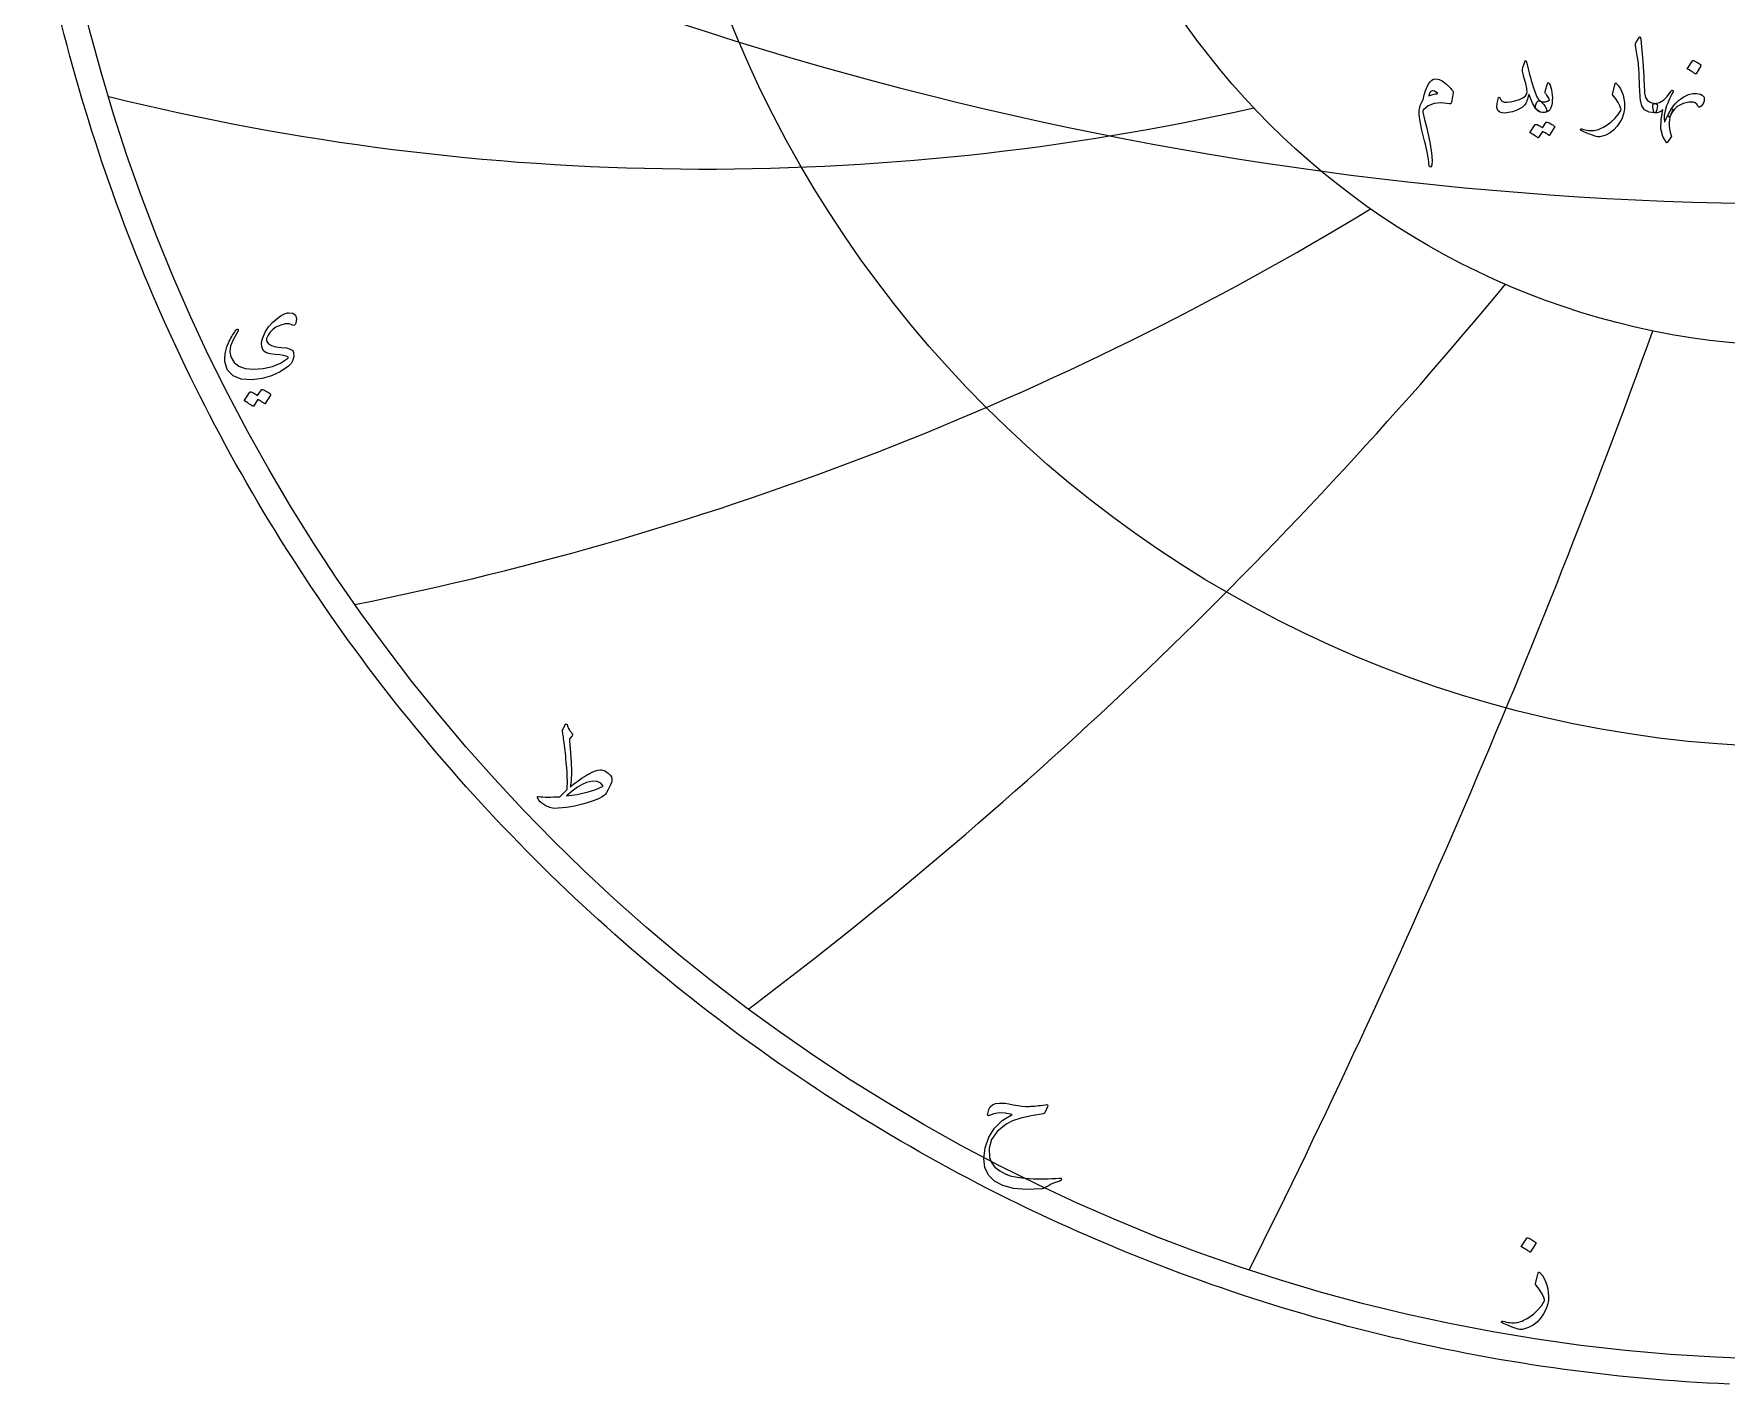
# Model space of a CAD drawing. Header units: millimetres. Extents: x -80 to 80, y -80 to 82.
# Drawn here: x -79.2 to -3.6, y -80.3 to -20 of the extents above; entities that cross this region are included whole.
import ezdxf

# ---------------------------------------------------------------- set-up
doc = ezdxf.new("R2010")
doc.units = ezdxf.units.MM
for name, color, linetype in [('CUT_OUTER', 1, 'Continuous'), ('ENGRAVE', 7, 'Continuous'), ('ENGRAVE_FINE', 8, 'Continuous'), ('TEXT', 5, 'Continuous')]:
    doc.layers.add(name, color=color, linetype=linetype)

msp = doc.modelspace()

# ---------------------------------------------------------------- linework, layer by layer
at = {"layer": 'CUT_OUTER'}
msp.add_lwpolyline([(-3.4509, -80.2959), (-3.9436, -80.2732), (-4.436, -80.2475), (-4.9283, -80.2188), (-5.4205, -80.187), (-5.9124, -80.1522), (-6.4041, -80.1144), (-6.8955, -80.0736), (-7.3867, -80.0298), (-7.8776, -79.983), (-8.3683, -79.9332), (-8.8586, -79.8803), (-9.3485, -79.8244), (-9.8381, -79.7656), (-10.3274, -79.7037), (-10.8163, -79.6388), (-11.3047, -79.571), (-11.7927, -79.5001), (-12.2803, -79.4263), (-12.7674, -79.3494), (-13.2541, -79.2696), (-13.7402, -79.1868), (-14.2258, -79.101), (-14.7109, -79.0122), (-15.1954, -78.9204), (-15.6794, -78.8257), (-16.1628, -78.728), (-16.6455, -78.6274), (-17.1277, -78.5238), (-17.6092, -78.4172), (-18.09, -78.3077), (-18.5701, -78.1952), (-19.0496, -78.0798), (-19.5283, -77.9614), (-20.0063, -77.8401), (-20.4836, -77.7159), (-20.96, -77.5888), (-21.4357, -77.4587), (-21.9106, -77.3257), (-22.3846, -77.1898), (-22.8578, -77.051), (-23.3302, -76.9093), (-23.8016, -76.7647), (-24.2722, -76.6172), (-24.7419, -76.4668), (-25.2106, -76.3136), (-25.6784, -76.1575), (-26.1452, -75.9985), (-26.611, -75.8366), (-27.0758, -75.6719), (-27.5396, -75.5043), (-28.0024, -75.3339), (-28.4641, -75.1607), (-28.9248, -74.9846), (-29.3843, -74.8057), (-29.8428, -74.624), (-30.3001, -74.4395), (-30.7563, -74.2522), (-31.2113, -74.0621), (-31.6651, -73.8692), (-32.1178, -73.6735), (-32.5692, -73.475), (-33.0195, -73.2738), (-33.4684, -73.0698), (-33.9162, -72.8631), (-34.3626, -72.6536), (-34.8078, -72.4414), (-35.2516, -72.2265), (-35.6941, -72.0088), (-36.1353, -71.7884), (-36.5751, -71.5654), (-37.0135, -71.3396), (-37.4505, -71.1111), (-37.8862, -70.88), (-38.3204, -70.6462), (-38.7531, -70.4098), (-39.1844, -70.1706), (-39.6142, -69.9289), (-40.0426, -69.6845), (-40.4694, -69.4375), (-40.8947, -69.1879), (-41.3184, -68.9356), (-41.7406, -68.6808), (-42.1613, -68.4234), (-42.5803, -68.1634), (-42.9978, -67.9009), (-43.4136, -67.6358), (-43.8278, -67.3681), (-44.2403, -67.0979), (-44.6512, -66.8252), (-45.0604, -66.55), (-45.4679, -66.2722), (-45.8736, -65.992), (-46.2777, -65.7093), (-46.68, -65.4241), (-47.0806, -65.1364), (-47.4794, -64.8463), (-47.8764, -64.5538), (-48.2715, -64.2588), (-48.6649, -63.9614), (-49.0565, -63.6616), (-49.4462, -63.3594), (-49.834, -63.0548), (-50.22, -62.7479), (-50.604, -62.4385), (-50.9862, -62.1269), (-51.3664, -61.8128), (-51.7447, -61.4965), (-52.1211, -61.1778), (-52.4955, -60.8569), (-52.8679, -60.5336), (-53.2384, -60.2081), (-53.6068, -59.8803), (-53.9732, -59.5502), (-54.3376, -59.2179), (-54.6999, -58.8834), (-55.0602, -58.5467), (-55.4184, -58.2077), (-55.7745, -57.8666), (-56.1285, -57.5233), (-56.4804, -57.1778), (-56.8302, -56.8302), (-57.1778, -56.4804), (-57.5233, -56.1285), (-57.8666, -55.7745), (-58.2077, -55.4184), (-58.5467, -55.0602), (-58.8834, -54.6999), (-59.2179, -54.3376), (-59.5502, -53.9732), (-59.8803, -53.6068), (-60.2081, -53.2384), (-60.5336, -52.8679), (-60.8569, -52.4955), (-61.1778, -52.1211), (-61.4965, -51.7447), (-61.8128, -51.3664), (-62.1269, -50.9862), (-62.4385, -50.604), (-62.7479, -50.22), (-63.0548, -49.834), (-63.3594, -49.4462), (-63.6616, -49.0565), (-63.9614, -48.6649), (-64.2588, -48.2715), (-64.5538, -47.8764), (-64.8463, -47.4794), (-65.1364, -47.0806), (-65.4241, -46.68), (-65.7093, -46.2777), (-65.992, -45.8736), (-66.2722, -45.4679), (-66.55, -45.0604), (-66.8252, -44.6512), (-67.0979, -44.2403), (-67.3681, -43.8278), (-67.6358, -43.4136), (-67.9009, -42.9978), (-68.1634, -42.5803), (-68.4234, -42.1613), (-68.6808, -41.7406), (-68.9356, -41.3184), (-69.1879, -40.8947), (-69.4375, -40.4694), (-69.6845, -40.0426), (-69.9289, -39.6142), (-70.1706, -39.1844), (-70.4098, -38.7531), (-70.6462, -38.3204), (-70.88, -37.8862), (-71.1111, -37.4505), (-71.3396, -37.0135), (-71.5654, -36.5751), (-71.7884, -36.1353), (-72.0088, -35.6941), (-72.2265, -35.2516), (-72.4414, -34.8078), (-72.6536, -34.3626), (-72.8631, -33.9162), (-73.0698, -33.4684), (-73.2738, -33.0195), (-73.475, -32.5692), (-73.6735, -32.1178), (-73.8692, -31.6651), (-74.0621, -31.2113), (-74.2522, -30.7563), (-74.4395, -30.3001), (-74.624, -29.8428), (-74.8057, -29.3843), (-74.9846, -28.9248), (-75.1607, -28.4641), (-75.3339, -28.0024), (-75.5043, -27.5396), (-75.6719, -27.0758), (-75.8366, -26.611), (-75.9985, -26.1452), (-76.1575, -25.6784), (-76.3136, -25.2106), (-76.4668, -24.7419), (-76.6172, -24.2722), (-76.7647, -23.8016), (-76.9093, -23.3302), (-77.051, -22.8578), (-77.1898, -22.3846), (-77.3257, -21.9106), (-77.4587, -21.4357), (-77.5888, -20.96), (-77.7159, -20.4836), (-77.8401, -20.0063), (-77.9614, -19.5283)], dxfattribs=at)
at = {"layer": 'ENGRAVE'}
for radius in [79.2, 51.8435, 33.9362]:
    msp.add_circle((0, 0), radius, dxfattribs=at)
for centre, radius, start, end in [((-49.2091, 85.2327), 111.238, 256.139401, 282.728406), ((-92.425, 92.425), 140.6148, 281.307632, 301.249386), ((-169.3195, 97.7566), 202.2701, 307.11247, 320.406972), ((-377.0674, 101.0349), 393.7964, 333.417374, 340.064626)]:
    msp.add_arc(centre, radius, start, end, dxfattribs=at)
at = {"layer": 'ENGRAVE_FINE'}
msp.add_arc((0, 133.2267), 160.7923, 240.613342, 299.386658, dxfattribs=at)
at = {"layer": 'TEXT'}
for points in [[(-7.4825, -20.1269), (-7.4734, -20.1128), (-7.4649, -20.1035), (-7.457, -20.0988), (-7.4497, -20.0988), (-7.4386, -20.1049), (-7.4286, -20.1234), (-7.4198, -20.1541), (-7.4122, -20.1972), (-7.3736, -20.547), (-7.342, -20.8705), (-7.3174, -21.1676), (-7.2998, -21.4384), (-7.2885, -21.6699), (-7.2782, -21.8775), (-7.2686, -22.061), (-7.26, -22.2206), (-7.2525, -22.3561), (-7.2465, -22.4677), (-7.242, -22.5552), (-7.2389, -22.6187), (-7.1974, -22.809), (-7.1054, -22.9489), (-6.9632, -23.0385), (-6.7705, -23.0777), (-6.717, -23.0918), (-6.6827, -23.1246), (-6.6678, -23.1761), (-6.6722, -23.2464), (-6.6941, -23.357), (-6.7178, -23.4361), (-6.7433, -23.4835), (-6.7705, -23.4993), (-7.0416, -23.4636), (-7.2413, -23.3564), (-7.3695, -23.1779), (-7.4263, -22.9279), (-7.4352, -22.8083), (-7.4433, -22.6884), (-7.4504, -22.5682), (-7.4567, -22.4478), (-7.4624, -22.327), (-7.4678, -22.206), (-7.473, -22.0846), (-7.4778, -21.963), (-7.4866, -21.731), (-7.4989, -21.5221), (-7.5147, -21.3364), (-7.534, -21.1737), (-7.5568, -21.0176), (-7.5832, -20.8511), (-7.613, -20.6745), (-7.6464, -20.4876), (-7.6508, -20.4539), (-7.6499, -20.4232), (-7.6438, -20.3953), (-7.6324, -20.3705)], [(-12.4989, -21.2791), (-12.472, -21.4019), (-12.4427, -21.5268), (-12.4111, -21.6537), (-12.3771, -21.7826), (-12.3408, -21.9142), (-12.3022, -22.049), (-12.2612, -22.1871), (-12.2179, -22.3283), (-12.1303, -22.5824), (-12.0504, -22.7733), (-11.9781, -22.9009), (-11.9134, -22.9653), (-11.8569, -23.0037), (-11.7998, -23.0578), (-11.7422, -23.1278), (-11.6839, -23.2136), (-11.6289, -23.3198), (-11.6137, -23.3998), (-11.6382, -23.4533), (-11.7027, -23.4806), (-11.9108, -23.4595), (-12.0949, -23.3213), (-12.2551, -23.066), (-12.3912, -22.6937), (-12.3941, -22.6875), (-12.3982, -22.6831), (-12.4035, -22.6805), (-12.4099, -22.6796), (-12.4146, -22.6805), (-12.4193, -22.6831), (-12.424, -22.6875), (-12.4287, -22.6937), (-12.4418, -22.754), (-12.4579, -22.8178), (-12.477, -22.8851), (-12.4989, -22.956), (-12.5229, -23.023), (-12.5481, -23.0789), (-12.5744, -23.1237), (-12.602, -23.1574), (-12.7009, -23.2437), (-12.8244, -23.3201), (-12.9726, -23.3866), (-13.1453, -23.4431), (-13.3209, -23.4849), (-13.4732, -23.5028), (-13.602, -23.4967), (-13.7073, -23.4665), (-13.7975, -23.391), (-13.8385, -23.2581), (-13.8303, -23.0678), (-13.7729, -22.8201), (-13.7674, -22.8119), (-13.76, -22.8061), (-13.751, -22.8026), (-13.7401, -22.8014), (-13.7273, -22.8029), (-13.7167, -22.8072), (-13.7085, -22.8146), (-13.7027, -22.8248), (-13.6804, -22.8766), (-13.6558, -22.9197), (-13.6289, -22.9539), (-13.5996, -22.9794), (-13.5083, -23.0133), (-13.3842, -23.0215), (-13.2273, -23.004), (-13.0376, -22.9606), (-12.8353, -22.8957), (-12.6781, -22.8225), (-12.5659, -22.7411), (-12.4989, -22.6515), (-12.4878, -22.5608), (-12.5059, -22.4056), (-12.5534, -22.186), (-12.6301, -21.9021), (-12.6669, -21.7525), (-12.6886, -21.6316), (-12.695, -21.5394), (-12.6863, -21.4759), (-12.5973, -21.2229), (-12.5876, -21.1963), (-12.5774, -21.1773), (-12.5665, -21.1658), (-12.5551, -21.162), (-12.5411, -21.1694), (-12.527, -21.1913), (-12.513, -21.2279), (-12.4989, -21.2791)], [(-5.0984, -21.1667), (-5.0925, -21.1609), (-5.0843, -21.1574), (-5.0738, -21.1562), (-5.0609, -21.1574), (-4.9699, -21.1942), (-4.8841, -21.2393), (-4.8036, -21.2926), (-4.7284, -21.3541), (-4.721, -21.3634), (-4.7178, -21.3728), (-4.7187, -21.3822), (-4.7237, -21.3915), (-4.9438, -21.7475), (-4.952, -21.756), (-4.9626, -21.7581), (-4.9754, -21.7537), (-4.9907, -21.7428), (-5.0038, -21.7335), (-5.0246, -21.7194), (-5.053, -21.7007), (-5.089, -21.6773), (-5.1332, -21.6492), (-5.1862, -21.6164), (-5.248, -21.5789), (-5.3185, -21.5367), (-5.3279, -21.5297), (-5.3326, -21.5227), (-5.3326, -21.5157), (-5.3279, -21.5086)], [(-17.1266, -22.9091), (-17.1138, -22.8343), (-17.0991, -22.7598), (-17.0822, -22.6856), (-17.0633, -22.6117), (-17.0418, -22.5387), (-17.0171, -22.4671), (-16.9891, -22.397), (-16.958, -22.3283), (-16.8889, -22.2039), (-16.8174, -22.107), (-16.7437, -22.0376), (-16.6676, -21.9958), (-16.5516, -21.9756), (-16.424, -21.9993), (-16.2846, -22.0669), (-16.1336, -22.1784), (-16.092, -22.2142), (-16.0516, -22.251), (-16.0124, -22.2891), (-15.9743, -22.3283), (-15.9372, -22.3687), (-15.9006, -22.4103), (-15.8646, -22.453), (-15.8291, -22.4969), (-15.811, -22.5224), (-15.7987, -22.5473), (-15.7923, -22.5716), (-15.7917, -22.5953), (-15.8075, -22.6909), (-15.8221, -22.7762), (-15.8356, -22.8513), (-15.8479, -22.9161), (-15.8587, -22.9699), (-15.8678, -23.0116), (-15.8751, -23.0413), (-15.8807, -23.059), (-15.8944, -23.0807), (-15.9123, -23.0941), (-15.9342, -23.0994), (-15.9603, -23.0965), (-16.323, -23.0455), (-16.6383, -23.0754), (-16.9061, -23.1861), (-17.1266, -23.3775), (-17.1421, -23.4009), (-17.1512, -23.4243), (-17.1538, -23.4478), (-17.15, -23.4712), (-17.0674, -23.7868), (-16.9884, -24.1152), (-16.9129, -24.4566), (-16.8409, -24.8108), (-16.7595, -25.2874), (-16.7261, -25.6304), (-16.7407, -25.8401), (-16.8034, -25.9162), (-16.8289, -25.9103), (-16.8491, -25.8881), (-16.864, -25.8494), (-16.8736, -25.7944), (-16.8851, -25.6796), (-16.9006, -25.5602), (-16.9202, -25.4361), (-16.9439, -25.3073), (-16.9711, -25.1741), (-17.0013, -25.0368), (-17.0344, -24.8954), (-17.0704, -24.7499), (-17.1907, -24.2619), (-17.2706, -23.8752), (-17.3101, -23.5897), (-17.3092, -23.4056), (-17.2959, -23.32), (-17.2794, -23.2411), (-17.2596, -23.1689), (-17.2366, -23.1035), (-17.2113, -23.0448), (-17.1845, -22.9928), (-17.1563, -22.9476), (-17.1266, -22.9091)], [(-16.883, -22.7358), (-16.8397, -22.7178), (-16.794, -22.7013), (-16.746, -22.6862), (-16.6957, -22.6726), (-16.6433, -22.6604), (-16.5891, -22.6498), (-16.5332, -22.6405), (-16.4755, -22.6328), (-16.5566, -22.571), (-16.6266, -22.5309), (-16.6854, -22.5125), (-16.7331, -22.5157), (-16.7899, -22.5435), (-16.8338, -22.5894), (-16.8649, -22.6536), (-16.883, -22.7358)], [(-11.5528, -22.792), (-11.5803, -22.7461), (-11.6066, -22.7065), (-11.6318, -22.6735), (-11.6558, -22.6468), (-11.6731, -22.624), (-11.6827, -22.5976), (-11.6848, -22.5678), (-11.6792, -22.5344), (-11.5809, -22.1784), (-11.5671, -22.1474), (-11.5493, -22.1386), (-11.5273, -22.1521), (-11.5012, -22.1878), (-11.462, -22.2636), (-11.4286, -22.3553), (-11.4011, -22.4627), (-11.3795, -22.5859), (-11.3669, -22.7042), (-11.3619, -22.8201), (-11.3645, -22.9337), (-11.3748, -23.045), (-11.3915, -23.1418), (-11.4134, -23.2265), (-11.4406, -23.2988), (-11.4731, -23.3588), (-11.5132, -23.4033), (-11.568, -23.4384), (-11.6374, -23.4642), (-11.7214, -23.4806), (-11.8075, -23.4838), (-11.8877, -23.47), (-11.962, -23.4393), (-12.0305, -23.3916), (-12.0835, -23.331), (-12.1113, -23.2616), (-12.114, -23.1834), (-12.0914, -23.0965), (-12.0554, -23.0253), (-12.013, -22.9805), (-11.9641, -22.9621), (-11.9087, -22.97), (-11.7811, -23.0007), (-11.6699, -23.004), (-11.575, -22.9797), (-11.4966, -22.9279), (-11.4948, -22.9141), (-11.5036, -22.8869), (-11.5229, -22.8462), (-11.5528, -22.792)], [(-8.5598, -22.1925), (-8.5571, -22.184), (-8.5539, -22.1773), (-8.5501, -22.1723), (-8.5457, -22.1691), (-8.5325, -22.1679), (-8.5164, -22.1738), (-8.4974, -22.1866), (-8.4755, -22.2065), (-8.39, -22.3081), (-8.3162, -22.4255), (-8.2542, -22.5587), (-8.2038, -22.7077), (-8.1646, -22.8681), (-8.1406, -23.0262), (-8.1318, -23.182), (-8.1382, -23.3354), (-8.1798, -23.5373), (-8.2483, -23.7311), (-8.3437, -23.9167), (-8.4661, -24.0941), (-8.6125, -24.2549), (-8.7799, -24.3857), (-8.9684, -24.4867), (-9.178, -24.5578), (-9.2343, -24.5698), (-9.2905, -24.5731), (-9.3467, -24.5675), (-9.4029, -24.5532), (-9.5324, -24.5079), (-9.6494, -24.4659), (-9.7537, -24.4271), (-9.8455, -24.3916), (-9.9244, -24.3592), (-9.9901, -24.3301), (-10.0427, -24.3042), (-10.082, -24.2815), (-10.0902, -24.2745), (-10.0961, -24.2674), (-10.0996, -24.2604), (-10.1008, -24.2534), (-10.0999, -24.2443), (-10.0973, -24.2358), (-10.0929, -24.2279), (-10.0867, -24.2206), (-10.0788, -24.215), (-10.0692, -24.2124), (-10.0577, -24.2127), (-10.0446, -24.2159), (-9.9643, -24.2374), (-9.8877, -24.2551), (-9.8145, -24.2691), (-9.7448, -24.2792), (-9.678, -24.2854), (-9.6136, -24.2879), (-9.5516, -24.2866), (-9.4919, -24.2815), (-9.4323, -24.272), (-9.3707, -24.2575), (-9.307, -24.238), (-9.2413, -24.2136), (-9.1735, -24.1839), (-9.1037, -24.1486), (-9.0318, -24.1078), (-8.9579, -24.0614), (-8.7503, -23.9121), (-8.5727, -23.7499), (-8.4248, -23.5748), (-8.3068, -23.3869), (-8.2992, -23.3717), (-8.2951, -23.3541), (-8.2946, -23.3342), (-8.2975, -23.3119), (-8.3467, -23.1805), (-8.4239, -23.0344), (-8.5293, -22.8737), (-8.6628, -22.6983), (-8.6687, -22.6872), (-8.6722, -22.6773), (-8.6734, -22.6685), (-8.6722, -22.6609)], [(-6.0211, -23.4618), (-6.0726, -23.5725), (-6.1101, -23.689), (-6.1335, -23.8114), (-6.1429, -23.9396), (-6.1388, -24.0731), (-6.1218, -24.2112), (-6.092, -24.3541), (-6.0492, -24.5016), (-6.044, -24.5212), (-6.0422, -24.5379), (-6.044, -24.5517), (-6.0492, -24.5625), (-6.2178, -24.8014), (-6.2334, -24.8187), (-6.2471, -24.8283), (-6.2591, -24.8304), (-6.2694, -24.8248), (-6.4298, -24.5499), (-6.5082, -24.2124), (-6.5047, -23.8122), (-6.4192, -23.3494), (-6.5009, -23.415), (-6.5867, -23.4618), (-6.6766, -23.4899), (-6.7705, -23.4993), (-6.7907, -23.4931), (-6.8092, -23.4747), (-6.8259, -23.444), (-6.8408, -23.4009), (-6.8493, -23.375), (-6.856, -23.3488), (-6.861, -23.3223), (-6.8642, -23.2955), (-6.8666, -23.2688), (-6.8689, -23.2423), (-6.8712, -23.2161), (-6.8736, -23.1902), (-6.8707, -23.1427), (-6.8525, -23.1082), (-6.8191, -23.0865), (-6.7705, -23.0777), (-6.5794, -23.035), (-6.3993, -22.9302), (-6.2304, -22.7633), (-6.0726, -22.5344), (-6.0513, -22.5054), (-6.0293, -22.4887), (-6.0068, -22.4844), (-5.9836, -22.4923), (-5.9667, -22.5072), (-5.9579, -22.5239), (-5.9573, -22.5423), (-5.9649, -22.5625), (-6.0063, -22.6357), (-6.0463, -22.7101), (-6.0848, -22.7856), (-6.1218, -22.8623), (-6.1574, -22.9402), (-6.1915, -23.0192), (-6.2241, -23.0994), (-6.2553, -23.1808), (-6.3244, -23.4024), (-6.363, -23.5941), (-6.3712, -23.756), (-6.349, -23.888), (-6.3469, -23.8921), (-6.3455, -23.8951), (-6.3446, -23.8968), (-6.3443, -23.8974), (-6.344, -23.8968), (-6.3431, -23.8951), (-6.3417, -23.8921), (-6.3396, -23.888), (-6.3111, -23.8209), (-6.2817, -23.7551), (-6.2514, -23.6909), (-6.2202, -23.6281), (-6.1878, -23.5665), (-6.154, -23.5057), (-6.1187, -23.4459), (-6.082, -23.3869), (-6.0554, -23.3459), (-6.0317, -23.3213), (-6.0109, -23.3131), (-5.993, -23.3213), (-5.9842, -23.3389), (-5.986, -23.3681), (-5.9983, -23.4091), (-6.0211, -23.4618)], [(-4.8408, -23.2089), (-4.9014, -23.114), (-4.9801, -23.0496), (-5.077, -23.0157), (-5.1921, -23.0122), (-5.2574, -23.0205), (-5.322, -23.0315), (-5.3862, -23.0451), (-5.4497, -23.0613), (-5.5126, -23.0808), (-5.575, -23.1041), (-5.6367, -23.1312), (-5.6979, -23.162), (-5.8027, -23.2323), (-5.9017, -23.3307), (-5.9948, -23.4571), (-6.082, -23.6117), (-6.1069, -23.6465), (-6.13, -23.6667), (-6.1514, -23.6723), (-6.171, -23.6632), (-6.1874, -23.6451), (-6.1944, -23.6234), (-6.1921, -23.5982), (-6.1804, -23.5695), (-6.1625, -23.5318), (-6.1464, -23.4981), (-6.1321, -23.4685), (-6.1195, -23.4431), (-6.1084, -23.4214), (-6.0984, -23.4033), (-6.0896, -23.3886), (-6.082, -23.3775), (-6.0132, -23.2739), (-5.9427, -23.1784), (-5.8704, -23.0912), (-5.7963, -23.0122), (-5.7205, -22.941), (-5.6429, -22.8775), (-5.5636, -22.8216), (-5.4825, -22.7733), (-5.2743, -22.6787), (-5.0808, -22.6293), (-4.902, -22.6249), (-4.7377, -22.6656), (-4.6678, -22.701), (-4.6171, -22.7464), (-4.5858, -22.8017), (-4.5738, -22.867), (-4.5808, -22.956), (-4.6066, -23.0403), (-4.6511, -23.1199), (-4.7143, -23.1948), (-4.7556, -23.2273), (-4.7904, -23.2405), (-4.8188, -23.2344), (-4.8408, -23.2089)], [(-11.6371, -23.9162), (-11.6312, -23.9103), (-11.623, -23.9068), (-11.6125, -23.9056), (-11.5996, -23.9068), (-11.5535, -23.9241), (-11.5089, -23.9431), (-11.4657, -23.9639), (-11.424, -23.9864), (-11.3834, -24.011), (-11.3438, -24.0379), (-11.305, -24.0672), (-11.2671, -24.0988), (-11.2597, -24.1085), (-11.2565, -24.1187), (-11.2574, -24.1296), (-11.2624, -24.141), (-11.4872, -24.497), (-11.4933, -24.5016), (-11.5024, -24.5016), (-11.5144, -24.497), (-11.5293, -24.4876), (-11.5396, -24.4789), (-11.5563, -24.4671), (-11.5794, -24.452), (-11.609, -24.4337), (-11.6453, -24.4119), (-11.6886, -24.3863), (-11.739, -24.3569), (-11.7963, -24.3236), (-11.9743, -24.6), (-11.9825, -24.6085), (-11.9931, -24.6105), (-12.0059, -24.6061), (-12.0212, -24.5953), (-12.0343, -24.5859), (-12.0551, -24.5719), (-12.0835, -24.5532), (-12.1195, -24.5297), (-12.1637, -24.5016), (-12.2167, -24.4688), (-12.2785, -24.4314), (-12.349, -24.3892), (-12.3563, -24.3822), (-12.3596, -24.3752), (-12.3587, -24.3681), (-12.3537, -24.3611), (-12.1242, -24.0192), (-12.1183, -24.0133), (-12.1101, -24.0098), (-12.0996, -24.0087), (-12.0867, -24.0098), (-12.0475, -24.0226), (-12.0094, -24.0373), (-11.9726, -24.0542), (-11.9368, -24.0731), (-11.9023, -24.0937), (-11.8689, -24.1158), (-11.8367, -24.1394), (-11.8057, -24.1644)], [(-67.6285, -32.9814), (-67.7902, -32.9274), (-67.9707, -32.9252), (-68.1699, -32.9749), (-68.3879, -33.0764), (-68.5262, -33.1732), (-68.6414, -33.2887), (-68.7336, -33.423), (-68.8026, -33.576), (-68.8094, -33.6066), (-68.8101, -33.6384), (-68.8044, -33.6715), (-68.7926, -33.7059), (-68.7133, -33.8127), (-68.5802, -33.8932), (-68.3935, -33.9476), (-68.1531, -33.9757), (-67.9158, -34.001), (-67.7434, -34.0469), (-67.636, -34.1134), (-67.5935, -34.2005), (-67.5888, -34.3829), (-67.6247, -34.5452), (-67.7012, -34.6876), (-67.8183, -34.81), (-68.1902, -35.0639), (-68.5865, -35.2509), (-69.0071, -35.3712), (-69.4521, -35.4246), (-69.9379, -35.3908), (-70.3014, -35.2447), (-70.5425, -34.9861), (-70.6611, -34.6152), (-70.668, -34.4116), (-70.6387, -34.1905), (-70.5731, -33.9519), (-70.4713, -33.6959), (-70.4358, -33.6247), (-70.3995, -33.556), (-70.3621, -33.4898), (-70.3239, -33.4261), (-70.2844, -33.3646), (-70.2433, -33.3049), (-70.2007, -33.2472), (-70.1565, -33.1913), (-70.1328, -33.1682), (-70.1116, -33.1588), (-70.0928, -33.1632), (-70.0766, -33.1813), (-70.0675, -33.2038), (-70.0653, -33.2263), (-70.07, -33.2487), (-70.0816, -33.2712), (-70.287, -33.6022), (-70.4088, -33.9007), (-70.4469, -34.1668), (-70.4013, -34.4003), (-70.2546, -34.6464), (-70.0391, -34.82), (-69.755, -34.9212), (-69.4021, -34.9499), (-68.95, -34.914), (-68.5428, -34.8213), (-68.1806, -34.6717), (-67.8633, -34.4653), (-67.8443, -34.4478), (-67.8371, -34.4303), (-67.8418, -34.4128), (-67.8583, -34.3954), (-67.9254, -34.3629), (-68.0419, -34.3354), (-68.2077, -34.3129), (-68.4229, -34.2954), (-68.6418, -34.2686), (-68.8088, -34.218), (-68.924, -34.1437), (-68.9874, -34.0456), (-69.0168, -33.9304), (-69.0249, -33.8096), (-69.0118, -33.6831), (-68.9774, -33.551), (-68.866, -33.2915), (-68.7114, -33.0526), (-68.5137, -32.8344), (-68.273, -32.6367), (-68.209, -32.5899), (-68.1468, -32.5493), (-68.0866, -32.5149), (-68.0282, -32.4868), (-67.972, -32.4647), (-67.9183, -32.4481), (-67.867, -32.4372), (-67.8183, -32.4319), (-67.6279, -32.4497), (-67.5111, -32.533), (-67.468, -32.682), (-67.4986, -32.8965), (-67.5217, -32.9543), (-67.551, -32.9877), (-67.5866, -32.9967), (-67.6285, -32.9814)], [(-69.0274, -35.8642), (-69.0212, -35.858), (-69.0124, -35.8542), (-69.0012, -35.853), (-68.9874, -35.8542), (-68.9382, -35.8726), (-68.8906, -35.8929), (-68.8446, -35.9151), (-68.8001, -35.9392), (-68.7568, -35.9654), (-68.7145, -35.9941), (-68.6731, -36.0253), (-68.6327, -36.0591), (-68.6249, -36.0694), (-68.6215, -36.0803), (-68.6224, -36.0918), (-68.6277, -36.104), (-68.8675, -36.4837), (-68.8741, -36.4887), (-68.8838, -36.4887), (-68.8966, -36.4837), (-68.9125, -36.4737), (-68.9234, -36.4645), (-68.9412, -36.4519), (-68.9659, -36.4358), (-68.9974, -36.4163), (-69.0361, -36.393), (-69.0824, -36.3657), (-69.1361, -36.3343), (-69.1973, -36.2989), (-69.3871, -36.5936), (-69.3959, -36.6027), (-69.4071, -36.6049), (-69.4208, -36.6002), (-69.4371, -36.5887), (-69.4511, -36.5787), (-69.4733, -36.5637), (-69.5036, -36.5437), (-69.542, -36.5187), (-69.5892, -36.4887), (-69.6457, -36.4538), (-69.7116, -36.4138), (-69.7868, -36.3688), (-69.7946, -36.3613), (-69.7981, -36.3538), (-69.7971, -36.3463), (-69.7918, -36.3388), (-69.547, -35.9741), (-69.5408, -35.9679), (-69.532, -35.9641), (-69.5208, -35.9629), (-69.507, -35.9641), (-69.4652, -35.9777), (-69.4246, -35.9935), (-69.3852, -36.0114), (-69.3472, -36.0316), (-69.3103, -36.0536), (-69.2747, -36.0772), (-69.2404, -36.1023), (-69.2073, -36.129)], [(-55.5757, -51.08), (-55.5519, -51.0257), (-55.5307, -50.9776), (-55.512, -50.9358), (-55.4957, -50.9002), (-55.4823, -50.8711), (-55.472, -50.849), (-55.4648, -50.8337), (-55.4607, -50.8252), (-55.4523, -50.8143), (-55.442, -50.8065), (-55.4298, -50.8018), (-55.4158, -50.8003), (-55.4042, -50.8021), (-55.3945, -50.8078), (-55.3867, -50.8171), (-55.3808, -50.8302), (-55.3546, -50.8939), (-55.3308, -50.9501), (-55.3096, -50.9989), (-55.2909, -51.0401), (-55.2801, -51.0582), (-55.2678, -51.0775), (-55.2539, -51.0982), (-55.2384, -51.12), (-55.2211, -51.1431), (-55.2016, -51.1675), (-55.1799, -51.1931), (-55.156, -51.2199), (-55.141, -51.2471), (-55.136, -51.2736), (-55.141, -51.2996), (-55.156, -51.3249), (-55.2509, -51.4498), (-55.2637, -51.4701), (-55.2721, -51.491), (-55.2762, -51.5125), (-55.2759, -51.5347), (-55.2272, -52.0846), (-55.1959, -52.5302), (-55.1822, -52.8715), (-55.186, -53.1085), (-55.1911, -53.197), (-55.1966, -53.2777), (-55.2023, -53.3506), (-55.2084, -53.4157), (-55.2148, -53.4733), (-55.2216, -53.5238), (-55.2286, -53.567), (-55.2359, -53.6031), (-55.0865, -53.4888), (-54.948, -53.3858), (-54.8205, -53.2939), (-54.7038, -53.2134), (-54.5984, -53.1438), (-54.5046, -53.0847), (-54.4223, -53.0363), (-54.3516, -52.9986), (-54.2258, -52.9423), (-54.108, -52.8986), (-53.9984, -52.8674), (-53.897, -52.8487), (-53.8432, -52.8471), (-53.787, -52.8574), (-53.7283, -52.8796), (-53.6671, -52.9136), (-53.546, -52.9995), (-53.4573, -53.0822), (-53.4011, -53.1619), (-53.3774, -53.2384), (-53.3789, -53.3236), (-53.3986, -53.4195), (-53.4364, -53.526), (-53.4923, -53.6431), (-53.5547, -53.7583), (-53.6122, -53.8541), (-53.6646, -53.9306), (-53.7121, -53.9878), (-53.8095, -54.0599), (-53.9769, -54.1414), (-54.2142, -54.2323), (-54.5215, -54.3325), (-54.6927, -54.3822), (-54.8668, -54.4262), (-55.0437, -54.4646), (-55.2234, -54.4974), (-55.4053, -54.5249), (-55.5888, -54.5474), (-55.7738, -54.5648), (-55.9604, -54.5773), (-56.0286, -54.5636), (-56.0934, -54.5474), (-56.1547, -54.5286), (-56.2127, -54.5074), (-56.2678, -54.4837), (-56.3207, -54.4574), (-56.3714, -54.4287), (-56.42, -54.3975), (-56.5052, -54.335), (-56.5761, -54.2726), (-56.6326, -54.2101), (-56.6748, -54.1477), (-56.6979, -54.0958), (-56.7023, -54.0602), (-56.6879, -54.0409), (-56.6548, -54.0377), (-56.5613, -54.0488), (-56.4606, -54.0571), (-56.3527, -54.0626), (-56.2376, -54.0652), (-56.1154, -54.0651), (-55.986, -54.0621), (-55.8493, -54.0563), (-55.7056, -54.0477), (-55.3758, -53.723), (-55.3697, -53.5925), (-55.3664, -53.4607), (-55.366, -53.3277), (-55.3683, -53.1934), (-55.3732, -53.0576), (-55.3802, -52.9199), (-55.3894, -52.7803), (-55.4008, -52.6388), (-55.4136, -52.4988), (-55.427, -52.3634), (-55.4411, -52.2327), (-55.4557, -52.1067), (-55.4704, -51.9851), (-55.4845, -51.8676), (-55.4979, -51.754), (-55.5107, -51.6446), (-55.5227, -51.5433), (-55.5338, -51.4541), (-55.544, -51.3772), (-55.5532, -51.3124), (-55.5614, -51.2594), (-55.5688, -51.2181), (-55.5752, -51.1882), (-55.5806, -51.17), (-55.5841, -51.1494), (-55.5844, -51.1275), (-55.5816, -51.1044), (-55.5757, -51.08)], [(-54.5065, -53.4182), (-54.6998, -53.4985), (-54.9149, -53.6243), (-55.1519, -53.7957), (-55.4108, -54.0128), (-55.1599, -53.9817), (-54.9218, -53.9434), (-54.6965, -53.898), (-54.484, -53.8454), (-54.2846, -53.7862), (-54.0987, -53.7211), (-53.9261, -53.6501), (-53.7671, -53.5731), (-53.8751, -53.4398), (-54.0343, -53.3695), (-54.2448, -53.3623), (-54.5065, -53.4182)], [(-33.9168, -67.8993), (-34.0367, -68.169), (-34.0477, -68.1868), (-34.0605, -68.2003), (-34.0751, -68.2093), (-34.0917, -68.214), (-34.6459, -68.3014), (-35.1097, -68.4089), (-35.4828, -68.5363), (-35.7654, -68.6836), (-36.1616, -69.0068), (-36.4161, -69.3619), (-36.5289, -69.7488), (-36.4998, -70.1675), (-36.4118, -70.3942), (-36.2625, -70.5947), (-36.052, -70.7689), (-35.7804, -70.9169), (-35.5896, -70.9831), (-35.352, -71.0368), (-35.0675, -71.078), (-34.7362, -71.1068), (-34.5601, -71.1152), (-34.3865, -71.1205), (-34.2153, -71.1227), (-34.0467, -71.1218), (-33.8812, -71.118), (-33.7195, -71.1118), (-33.5615, -71.103), (-33.4072, -71.0918), (-33.371, -71.0893), (-33.3423, -71.0918), (-33.321, -71.0993), (-33.3073, -71.1118), (-33.2998, -71.1271), (-33.2973, -71.143), (-33.2998, -71.1595), (-33.3073, -71.1767), (-33.3128, -71.1859), (-33.3192, -71.1936), (-33.3265, -71.1997), (-33.3348, -71.2042), (-33.3437, -71.2081), (-33.3529, -71.2123), (-33.3624, -71.2168), (-33.3722, -71.2217), (-33.5162, -71.2676), (-33.6433, -71.3154), (-33.7535, -71.365), (-33.8469, -71.4165), (-33.9067, -71.4537), (-33.9612, -71.4852), (-34.0103, -71.5111), (-34.0542, -71.5314), (-34.0922, -71.5471), (-34.1235, -71.5589), (-34.1484, -71.567), (-34.1666, -71.5714), (-34.8499, -71.5967), (-35.4307, -71.5477), (-35.909, -71.4243), (-36.285, -71.2267), (-36.5567, -70.9556), (-36.7172, -70.6172), (-36.7665, -70.2112), (-36.7047, -69.7378), (-36.541, -69.261), (-36.285, -68.8548), (-35.9365, -68.5191), (-35.4956, -68.254), (-35.8079, -68.1943), (-36.0801, -68.1803), (-36.3125, -68.2118), (-36.5048, -68.289), (-36.5217, -68.2952), (-36.5373, -68.2989), (-36.5517, -68.3002), (-36.5648, -68.2989), (-36.5757, -68.2949), (-36.5835, -68.2877), (-36.5882, -68.2774), (-36.5898, -68.264), (-36.5829, -68.2018), (-36.5723, -68.1403), (-36.5579, -68.0794), (-36.5398, -68.0192), (-36.4761, -67.9021), (-36.3749, -67.8156), (-36.2363, -67.7597), (-36.0602, -67.7344), (-35.9487, -67.7353), (-35.8091, -67.7481), (-35.6414, -67.7728), (-35.4456, -67.8093), (-35.2436, -67.8459), (-35.0572, -67.8705), (-34.8864, -67.8833), (-34.7312, -67.8843), (-34.6566, -67.881), (-34.5776, -67.8762), (-34.4942, -67.8697), (-34.4064, -67.8618), (-34.3143, -67.852), (-34.2178, -67.8399), (-34.117, -67.8257), (-34.0118, -67.8093), (-33.9515, -67.8075), (-33.9156, -67.8218), (-33.904, -67.8524), (-33.9168, -67.8993)], [(-12.4998, -73.7658), (-12.4936, -73.7596), (-12.4848, -73.7558), (-12.4736, -73.7546), (-12.4599, -73.7558), (-12.3627, -73.7952), (-12.2713, -73.8432), (-12.1854, -73.9001), (-12.1051, -73.9657), (-12.0973, -73.9756), (-12.0939, -73.9856), (-12.0948, -73.9956), (-12.1001, -74.0056), (-12.335, -74.3853), (-12.3437, -74.3944), (-12.3549, -74.3966), (-12.3687, -74.3919), (-12.3849, -74.3803), (-12.399, -74.3703), (-12.4211, -74.3553), (-12.4514, -74.3354), (-12.4898, -74.3104), (-12.537, -74.2804), (-12.5935, -74.2454), (-12.6594, -74.2055), (-12.7346, -74.1605), (-12.7446, -74.153), (-12.7496, -74.1455), (-12.7496, -74.138), (-12.7446, -74.1305)], [(-11.9902, -75.3196), (-11.9874, -75.3105), (-11.984, -75.3034), (-11.9799, -75.2981), (-11.9752, -75.2946), (-11.9612, -75.2934), (-11.944, -75.2996), (-11.9237, -75.3134), (-11.9003, -75.3346), (-11.8091, -75.4429), (-11.7304, -75.5682), (-11.6642, -75.7102), (-11.6105, -75.8692), (-11.5687, -76.0403), (-11.5431, -76.2089), (-11.5337, -76.375), (-11.5406, -76.5387), (-11.5849, -76.7541), (-11.658, -76.9608), (-11.7598, -77.1588), (-11.8903, -77.348), (-12.0464, -77.5195), (-12.225, -77.659), (-12.4261, -77.7668), (-12.6497, -77.8426), (-12.7097, -77.8555), (-12.7696, -77.8589), (-12.8296, -77.853), (-12.8895, -77.8377), (-13.0277, -77.7894), (-13.1524, -77.7446), (-13.2638, -77.7032), (-13.3617, -77.6653), (-13.4458, -77.6308), (-13.5159, -77.5997), (-13.572, -77.5721), (-13.614, -77.5479), (-13.6227, -77.5404), (-13.629, -77.5329), (-13.6327, -77.5254), (-13.6339, -77.5179), (-13.633, -77.5082), (-13.6302, -77.4992), (-13.6255, -77.4907), (-13.619, -77.4829), (-13.6105, -77.477), (-13.6002, -77.4742), (-13.588, -77.4745), (-13.574, -77.4779), (-13.4884, -77.5009), (-13.4066, -77.5198), (-13.3286, -77.5346), (-13.2542, -77.5454), (-13.183, -77.5521), (-13.1143, -77.5547), (-13.0482, -77.5533), (-12.9844, -77.5479), (-12.9209, -77.5377), (-12.8552, -77.5223), (-12.7873, -77.5015), (-12.7172, -77.4754), (-12.6449, -77.4437), (-12.5704, -77.4061), (-12.4937, -77.3626), (-12.4149, -77.3131), (-12.1935, -77.1538), (-12.004, -76.9808), (-11.8463, -76.7941), (-11.7204, -76.5936), (-11.7123, -76.5774), (-11.7079, -76.5586), (-11.7073, -76.5374), (-11.7104, -76.5137), (-11.7629, -76.3735), (-11.8453, -76.2177), (-11.9577, -76.0462), (-12.1001, -75.8592), (-12.1064, -75.8473), (-12.1101, -75.8367), (-12.1114, -75.8273), (-12.1101, -75.8192)]]:
    msp.add_lwpolyline(points, close=True, dxfattribs=at)

doc.saveas('drawing.dxf')
